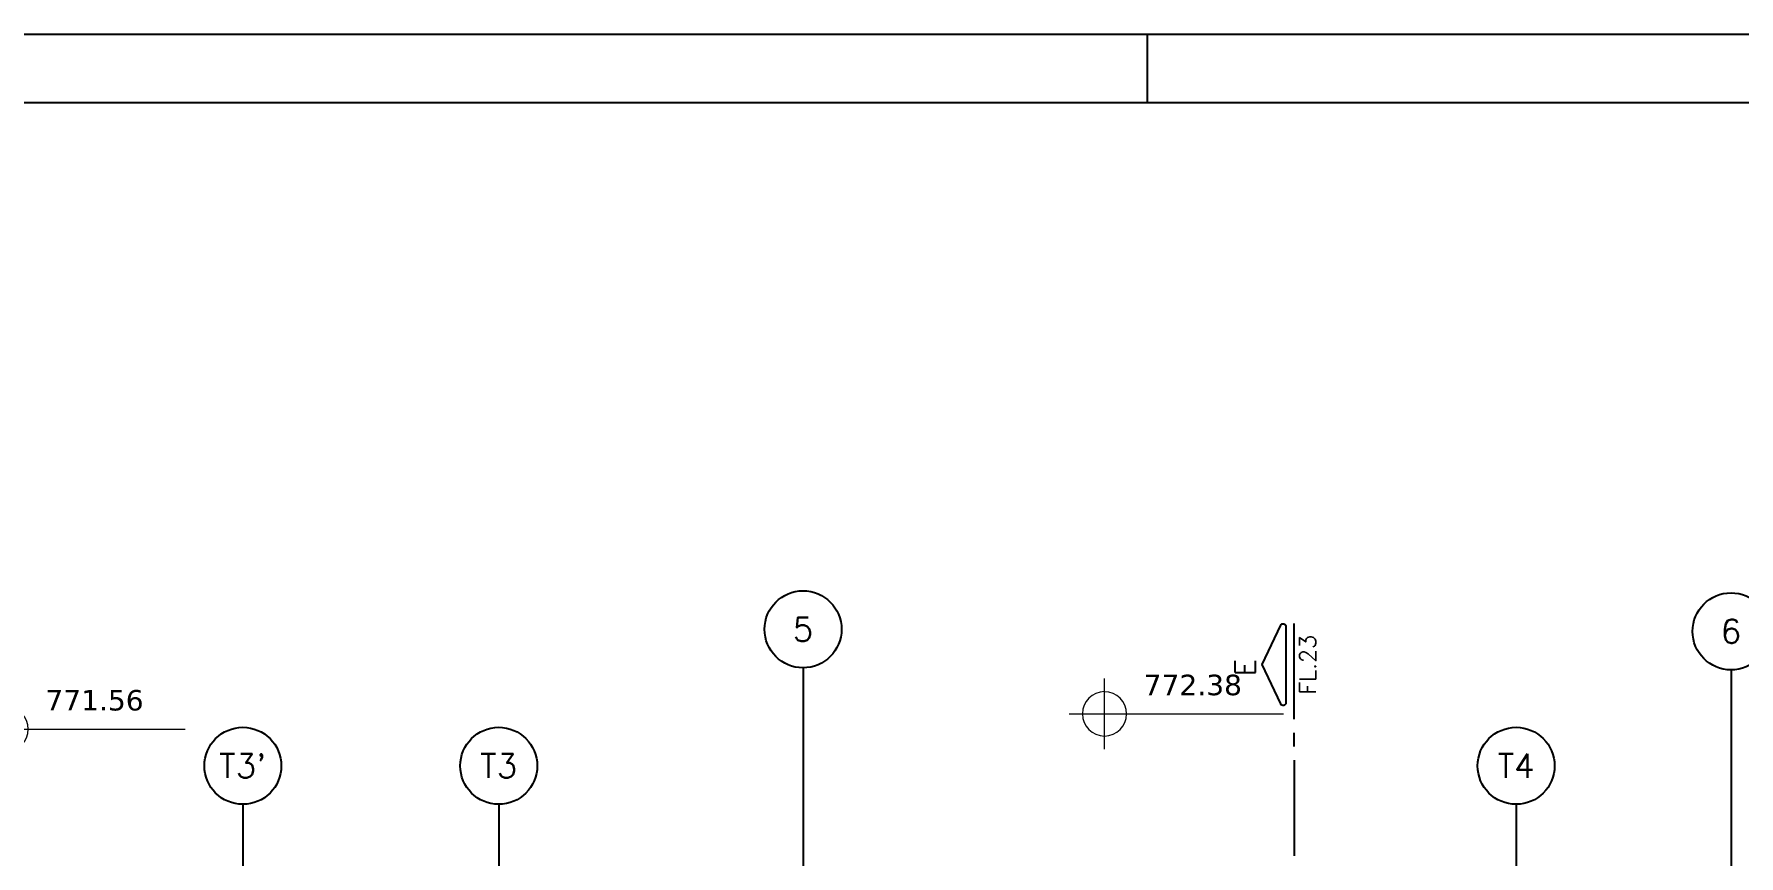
# Model space of a CAD drawing. Extents: x -4172 to 5483, y -2094 to 2406.
# Drawn here: x 42 to 1291, y 1804 to 2406 of the extents above; entities that cross this region are included whole.
import ezdxf
from ezdxf.enums import TextEntityAlignment as Align

# ---------------------------------------------------------------- set-up
doc = ezdxf.new("R2010")
doc.units = 0
doc.header["$LTSCALE"] = 50
doc.header["$MEASUREMENT"] = 0
doc.linetypes.add('EIXO', pattern=[6.8, 6, -0.4, 0, -0.4])
doc.layers.add('A-ANNO-NOTE', color=253, linetype='CONTINUOUS', lineweight=9)
for name, color, linetype in [('F-CORTE-INDICAÇÃO', 4, 'CONTINUOUS'), ('F-EIXO', 12, 'EIXO'), ('F-MARGEM', 1, 'CONTINUOUS'), ('F-TEXTO', 6, 'CONTINUOUS')]:
    doc.layers.add(name, color=color, linetype=linetype)
doc.styles.add('ROMANS', font='romans.shx')
doc.styles.add('Verdana_3', font='verdana.ttf', dxfattribs={"height": 20})

# ---------------------------------------------------------------- blocks, each defined once
blk = doc.blocks.new('*U26')
at = {"layer": 'F-EIXO'}
blk.add_line((0, 0), (0, -3377.9), dxfattribs=at)
at = {"layer": 'F-EIXO', "color": 2, "linetype": 'Continuous'}
blk.add_circle((0, 28.2), 28.2, dxfattribs=at)
at = {"layer": 'F-TEXTO', "style": 'ROMANS'}
blk.add_attdef('EIXO', text='', height=17.5, rotation=360, dxfattribs=at).set_placement((0, 28.2), align=Align.MIDDLE_CENTER)
blk = doc.blocks.new('*U28')
at = {"layer": 'F-EIXO'}
blk.add_line((0, 0), (0, -3477.9), dxfattribs=at)
at = {"layer": 'F-EIXO', "color": 2, "linetype": 'Continuous'}
blk.add_circle((0, 28.2), 28.2, dxfattribs=at)
at = {"layer": 'F-TEXTO', "style": 'ROMANS'}
blk.add_attdef('EIXO', text='', height=17.5, rotation=360, dxfattribs=at).set_placement((0, 28.2), align=Align.MIDDLE_CENTER)
blk = doc.blocks.new('*U29')
at = {"layer": 'F-EIXO'}
blk.add_line((0, 0), (0, -3377.9), dxfattribs=at)
at = {"layer": 'F-EIXO', "color": 2, "linetype": 'Continuous'}
blk.add_circle((0, 28.2), 28.2, dxfattribs=at)
at = {"layer": 'F-TEXTO', "style": 'ROMANS'}
blk.add_attdef('EIXO', text='', height=17.5, rotation=360, dxfattribs=at).set_placement((0, 28.2), align=Align.MIDDLE_CENTER)
blk = doc.blocks.new('*U41')
at = {"layer": 'F-EIXO'}
blk.add_line((0, 0), (0, -3377.9), dxfattribs=at)
at = {"layer": 'F-EIXO', "color": 2, "linetype": 'Continuous'}
blk.add_circle((0, 28.2), 28.2, dxfattribs=at)
at = {"layer": 'F-TEXTO', "style": 'ROMANS'}
blk.add_attdef('EIXO', text='', height=17.5, rotation=360, dxfattribs=at).set_placement((0, 28.2), align=Align.MIDDLE_CENTER)
blk = doc.blocks.new('*U38')
at = {"layer": 'F-EIXO'}
blk.add_line((0, 0), (0, -3476.4), dxfattribs=at)
at = {"layer": 'F-EIXO', "color": 2, "linetype": 'Continuous'}
blk.add_circle((0, 28.2), 28.2, dxfattribs=at)
at = {"layer": 'F-TEXTO', "style": 'ROMANS'}
blk.add_attdef('EIXO', text='', height=17.5, rotation=360, dxfattribs=at).set_placement((0, 28.2), align=Align.MIDDLE_CENTER)
blk = doc.blocks.new('A0-4L_900')
at = {"layer": 'F-MARGEM', "color": 2}
blk.add_line((100.4, 90), (100.4, 89), dxfattribs=at)
blk.add_lwpolyline([(0, 0), (0, 90), (192.9, 90), (192.9, 0)], close=True, dxfattribs=at)
at = {"layer": 'F-MARGEM', "color": 7}
blk.add_lwpolyline([(2.5, 89), (191.9, 89), (191.9, 1), (2.5, 1)], close=True, dxfattribs=at)
blk = doc.blocks.new('*U126')
at = {"layer": 'F-CORTE-INDICAÇÃO'}
for p, q in [((70, 0), (0, 0)), ((80, 0), (90, 0)), ((100, 0), (170, 0))]:
    blk.add_line(p, q, dxfattribs=at)
blk.add_lwpolyline([(112, 6, -0.802585), (111.2, 9.8), (140, 23.3), (168.8, 9.8, -0.802585), (168, 6)], format="xyb", close=True, dxfattribs=at)
at = {"layer": 'F-CORTE-INDICAÇÃO', "style": 'ROMANS'}
blk.add_attdef('CORTE', text='', height=15, dxfattribs=at).set_placement((140, 35.8), align=Align.MIDDLE_CENTER)
at = {"layer": 'F-CORTE-INDICAÇÃO', "color": 2, "style": 'ROMANS'}
blk.add_attdef('FOLHA', text='', height=12, dxfattribs=at).set_placement((79.3, -10), align=Align.MIDDLE_CENTER)
blk = doc.blocks.new('LGN-COTA - LGN-COTA-475391-Térreo')
at = {"layer": 'A-ANNO-NOTE'}
for p, q in [((-0.009, -0.238), (-0.009, 0.28)), ((-0.268, 0.021), (1.302, 0.021))]:
    blk.add_line(p, q, dxfattribs=at)
for centre, start, end in [((-0.009, 0.022), 90, 180), ((-0.009, 0.021), 360, 90), ((-0.009, 0.021), 180, 270), ((-0.009, 0.021), 270, 0)]:
    blk.add_arc(centre, 0.162, start, end, dxfattribs=at)
blk = doc.blocks.new('zw$7512')
at = {"layer": 'A-ANNO-NOTE', "xscale": 100, "yscale": 100, "zscale": 100}
for p in [(1026.8, 1691.5), (222, 1680.3)]:
    blk.add_blockref('LGN-COTA - LGN-COTA-475391-Térreo', p, dxfattribs=at)
at = {"layer": 'A-ANNO-NOTE', "style": 'Verdana_3'}
for s, p in [('772.38', (1054.6, 1707.3)), ('771.56', (249.8, 1696.1))]:
    blk.add_text(s, height=15, dxfattribs=at).set_placement(p)

msp = doc.modelspace()

# ---------------------------------------------------------------- block references
at = {"layer": 'A-ANNO-NOTE', "linetype": 'Continuous'}
msp.add_blockref('zw$7512', (-199.5, 214), dxfattribs=at)
at = {"layer": 'F-CORTE-INDICAÇÃO', "linetype": 'Continuous'}
ref = msp.add_blockref('*U126', (965.318, 1803.713), dxfattribs=dict(at, rotation=90))
ref.add_attrib('FOLHA', 'FL.23', dxfattribs={"color": 2, "height": 12, "rotation": 90, "style": 'ROMANS'}).set_placement((975.318, 1943.63), align=Align.MIDDLE_CENTER)
ref.add_attrib('CORTE', 'E', dxfattribs={"height": 15, "rotation": 90, "style": 'ROMANS'}).set_placement((929.554, 1941.57), align=Align.MIDDLE_CENTER)
at = {"layer": 'F-EIXO', "linetype": 'Continuous'}
for name, p, values in [('*U28', (605.5, 1941.357), {'EIXO': '5'}), ('*U38', (1285.5, 1939.842), {'EIXO': '6'}), ('*U26', (195, 1841.357), {'EIXO': "T3'"}), ('*U29', (382.5, 1841.357), {'EIXO': 'T3'}), ('*U41', (1128, 1841.357), {'EIXO': 'T4'})]:
    msp.add_blockref(name, p, dxfattribs=at).add_auto_attribs(values)
at = {"layer": 'F-MARGEM', "linetype": 'Continuous', "xscale": 50, "yscale": 50, "zscale": 50}
msp.add_blockref('A0-4L_900', (-4162.376, -2094.493), dxfattribs=at)

doc.saveas('drawing.dxf')
